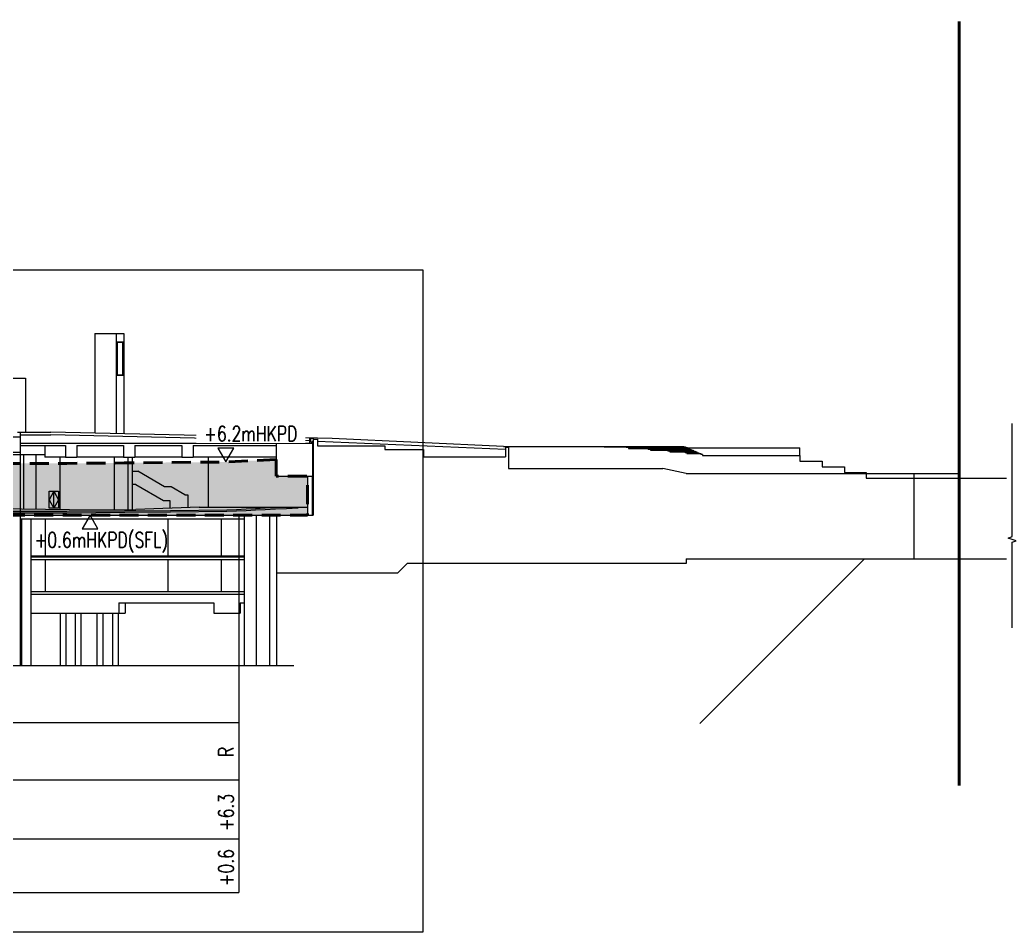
# Model space of a CAD drawing. Header units: millimetres. Extents: x 829698 to 839067, y 817400 to 823544.
# Drawn here: x 835180 to 835706, y 818881 to 819362 of the extents above; entities that cross this region are included whole.
import ezdxf
from ezdxf.enums import TextEntityAlignment as Align

# ---------------------------------------------------------------- set-up
doc = ezdxf.new("R2010")
doc.units = ezdxf.units.MM
doc.linetypes.add('DASHED2', pattern=[0.375, 0.25, -0.125])
for name, color, linetype, lineweight in [('01-feature', 8, 'Continuous', 13), ('01-occup', 7, 'DASHED2', 50), ('01-txt', 7, 'Continuous', 20)]:
    doc.layers.add(name, color=color, linetype=linetype, lineweight=lineweight)
doc.layers.add('01-hatch', color=7, linetype='Continuous', lineweight=0, true_color=0xa8def7)
doc.layers.add('viewport', color=2, linetype='Continuous', lineweight=20, plot=False)
doc.styles.add('ROMANS', font='romans.shx', dxfattribs={"width": 0.75})

msp = doc.modelspace()

# ---------------------------------------------------------------- hatches: boundary and pattern name
at = {"layer": '01-hatch', "ltscale": 4}
h = msp.add_hatch(color=256, dxfattribs=at)
h.dxf.hatch_style = 1
h.paths.add_polyline_path([(835315.366, 819129.991), (835315.366, 819121.187), (835331.869, 819121.187), (835331.869, 819100.687), (835171.713, 819100.687), (835171.713, 819101.012), (834793.779, 819101.012), (834793.779, 819100.687), (834785.31, 819100.687), (834785.31, 819099.617), (834521.994, 819093.687), (834486.438, 819093.687), (834486.438, 819121.687), (834505.738, 819121.687), (834533.47, 819121.935), (834545.124, 819122.18), (834563.468, 819122.677), (834580.227, 819123.176), (834597.463, 819123.676), (834614.3, 819124.174), (834628.442, 819124.671), (834642.47, 819125.173), (834659.174, 819125.676), (834676.054, 819126.179), (834700.183, 819126.683), (834731.796, 819127.184), (834747.215, 819127.434), (834765.552, 819127.685), (834787.49, 819127.936), (834809.005, 819128.186), (834830.279, 819128.436), (834877.526, 819128.687), (834967.983, 819128.437), (835035.599, 819128.187), (835111.386, 819127.937), (835204.808, 819127.937), (835235.144, 819128.186), (835259.341, 819128.436), (835288.621, 819128.682)])

# ---------------------------------------------------------------- linework, layer by layer
at = {"layer": '01-feature'}
for p, q in [((835219.597, 819196.437), (835230.903, 819196.437)), ((835219.597, 819196.437), (835219.597, 819143.908)), ((835230.903, 819196.437), (835230.903, 819143.649)), ((835230.903, 819196.437), (835234.95, 819196.437)), ((835234.95, 819196.437), (835234.95, 819143.556)), ((835166.403, 819172.837), (835183.065, 819172.837)), ((835183.065, 819172.837), (835183.065, 819144.437)), ((834785.31, 819141.937), (835180.285, 819141.937)), ((835178.888, 819144.437), (835180.285, 819144.437)), ((835180.285, 819144.437), (835196.493, 819144.437)), ((835180.285, 819144.437), (835180.285, 819141.937)), ((835180.285, 819144.437), (835180.285, 819100.687)), ((835180.285, 819142.937), (835196.476, 819142.937)), ((835180.285, 819141.937), (835180.285, 819133.937)), ((835332.866, 819139.811), (835196.476, 819142.937)), ((835344.816, 819141.037), (835196.493, 819144.437)), ((835332.866, 819141.311), (835332.866, 819138.687)), ((835333.366, 819141.265), (835333.366, 819139.937)), ((835334.865, 819140.714), (835337.115, 819140.714)), ((835334.865, 819140.714), (835334.865, 819100.687)), ((835334.866, 819141.265), (835334.866, 819139.937)), ((835337.115, 819140.714), (835337.115, 819137.187)), ((835337.115, 819139.714), (835436.365, 819135.392)), ((835435.366, 819136.937), (835344.816, 819141.037)), ((835180.285, 819138.687), (835315.366, 819138.687)), ((835180.285, 819137.437), (835204.114, 819137.437)), ((835193.243, 819137.437), (835193.243, 819131.187)), ((835204.114, 819137.437), (835204.114, 819131.187)), ((835210.121, 819137.437), (835234.756, 819137.437)), ((835210.121, 819137.437), (835210.121, 819131.187)), ((835234.756, 819137.437), (835234.756, 819131.187)), ((835240.764, 819137.437), (835265.537, 819137.437)), ((835240.764, 819137.437), (835240.764, 819131.187)), ((835265.537, 819137.437), (835265.537, 819131.187)), ((835271.545, 819137.437), (835271.545, 819131.187)), ((835271.545, 819137.437), (835315.366, 819137.437)), ((835315.366, 819138.687), (835315.366, 819121.187)), ((835315.366, 819138.687), (835334.573, 819138.687)), ((835334.573, 819138.687), (835334.573, 819121.187)), ((835334.573, 819138.687), (835334.866, 819138.687)), ((835337.115, 819137.187), (835372.615, 819137.187)), ((835372.615, 819137.187), (835372.615, 819135.187)), ((835372.615, 819135.187), (835393.115, 819135.187)), ((835393.115, 819135.187), (835393.115, 819131.437)), ((835435.366, 819136.937), (835488.423, 819136.937)), ((835436.365, 819136.392), (835436.365, 819131.437)), ((835437.865, 819136.392), (835436.365, 819136.392)), ((835437.865, 819136.392), (835437.865, 819125.187)), ((835488.423, 819136.937), (835530.362, 819136.937)), ((835488.423, 819136.937), (835488.423, 819136.687)), ((835488.423, 819136.687), (835500.093, 819136.687)), ((835500.093, 819136.687), (835500.093, 819136.237)), ((835500.093, 819136.687), (835531.362, 819136.687)), ((835501.332, 819136.237), (835500.093, 819136.237)), ((835501.332, 819136.237), (835501.332, 819135.787)), ((835501.332, 819136.237), (835532.362, 819136.237)), ((835501.332, 819135.787), (835511.708, 819135.787)), ((835511.708, 819135.787), (835511.708, 819135.337)), ((835511.708, 819135.787), (835533.362, 819135.787)), ((835512.828, 819135.337), (835511.708, 819135.337)), ((835512.828, 819135.337), (835512.828, 819134.887)), ((835512.828, 819135.337), (835534.362, 819135.337)), ((835512.828, 819134.887), (835521.946, 819134.887)), ((835521.946, 819134.887), (835521.946, 819134.437)), ((835521.946, 819134.887), (835535.362, 819134.887)), ((835522.993, 819134.437), (835521.946, 819134.437)), ((835522.993, 819134.437), (835522.993, 819133.987)), ((835522.993, 819134.437), (835536.362, 819134.437)), ((835530.362, 819136.937), (835530.362, 819136.687)), ((835531.362, 819136.687), (835531.362, 819136.237)), ((835531.362, 819136.187), (835591.661, 819136.187)), ((835532.362, 819136.237), (835532.362, 819135.787)), ((835533.362, 819135.787), (835533.362, 819135.337)), ((835534.362, 819135.337), (835534.362, 819134.887)), ((835535.362, 819134.887), (835535.362, 819134.437)), ((835536.362, 819134.437), (835536.362, 819133.987)), ((835591.661, 819132.187), (835591.661, 819136.187)), ((835100.155, 819132.687), (835193.243, 819132.687)), ((835164.963, 819133.937), (835180.285, 819133.937)), ((835182.018, 819132.687), (835182.018, 819103.819)), ((835188.518, 819132.687), (835188.518, 819103.716)), ((835204.114, 819131.187), (835193.243, 819131.187)), ((835201.202, 819131.187), (835201.202, 819103.516)), ((835204.114, 819131.187), (835210.121, 819131.187)), ((835234.756, 819131.187), (835210.121, 819131.187)), ((835229.869, 819131.187), (835229.869, 819103.606)), ((835234.756, 819131.187), (835240.764, 819131.187)), ((835237.018, 819131.187), (835237.018, 819103.657)), ((835239.292, 819131.187), (835239.292, 819103.673)), ((835265.399, 819131.187), (835240.764, 819131.187)), ((835265.537, 819131.187), (835271.545, 819131.187)), ((835315.366, 819131.187), (835271.545, 819131.187)), ((835279.375, 819131.187), (835279.375, 819104.937)), ((835393.115, 819131.437), (835436.365, 819131.437)), ((835522.993, 819133.987), (835531.093, 819133.987)), ((835531.093, 819133.987), (835531.093, 819133.537)), ((835531.093, 819133.987), (835537.362, 819133.987)), ((835532.104, 819133.537), (835531.093, 819133.537)), ((835532.104, 819133.537), (835532.104, 819133.087)), ((835532.104, 819133.537), (835538.362, 819133.537)), ((835532.104, 819133.087), (835539.363, 819133.087)), ((835537.362, 819133.987), (835537.362, 819133.537)), ((835538.362, 819133.537), (835538.362, 819133.087)), ((835539.363, 819133.087), (835539.363, 819132.637)), ((835540.363, 819132.637), (835539.363, 819132.637)), ((835540.363, 819132.637), (835540.363, 819132.187)), ((835540.363, 819132.187), (835591.661, 819132.187)), ((835591.661, 819132.187), (835591.661, 819129.187)), ((835591.661, 819129.187), (835603.506, 819129.187)), ((835603.506, 819129.187), (835603.506, 819126.187)), ((835239.292, 819123.887), (835242.385, 819123.887)), ((835256.445, 819115.663), (835242.385, 819123.887)), ((835437.865, 819125.187), (835519.366, 819125.187)), ((835531.616, 819122.687), (835519.366, 819125.187)), ((835603.506, 819126.187), (835615.203, 819126.187)), ((835615.203, 819126.187), (835615.203, 819123.187)), ((835315.366, 819121.187), (835334.573, 819121.187)), ((835331.869, 819121.187), (835331.869, 819100.687)), ((835334.369, 819121.187), (835334.573, 819121.187)), ((835334.369, 819121.187), (835334.369, 819100.687)), ((835531.616, 819122.687), (835675.754, 819122.687)), ((835615.203, 819123.187), (835626.607, 819123.187)), ((835626.607, 819123.187), (835626.607, 819120.187)), ((835626.607, 819120.187), (835700.627, 819120.187)), ((835651.754, 819122.687), (835651.754, 819077.687)), ((835675.754, 819122.687), (835675.754, 819077.687)), ((835197.988, 819104.278), (835197.988, 819113.278)), ((835241.337, 819116.887), (835239.292, 819116.887)), ((835241.337, 819116.887), (835255.827, 819108.369)), ((835259.913, 819115.663), (835256.445, 819115.663)), ((835267.101, 819111.437), (835259.913, 819115.663)), ((835255.827, 819108.369), (835259.299, 819108.369)), ((835259.299, 819108.369), (835259.299, 819104.36)), ((835267.101, 819111.437), (835268.676, 819111.437)), ((835268.676, 819111.437), (835268.676, 819104.71)), ((835206.203, 819103.437), (835149.171, 819104.337)), ((835206.218, 819103.437), (835241.289, 819103.687)), ((835274.779, 819104.937), (835241.289, 819103.687)), ((835274.779, 819104.937), (835326.878, 819104.937)), ((835320.836, 819104.937), (835326.878, 819104.937)), ((835326.878, 819104.937), (835331.869, 819104.937)), ((835326.878, 819104.937), (835326.878, 819104.437)), ((835171.713, 819100.687), (835180.285, 819100.687)), ((835180.285, 819100.687), (835180.285, 819021.325)), ((835180.285, 819100.687), (835311.893, 819100.687)), ((835180.285, 819098.687), (835298.456, 819098.687)), ((835180.885, 819098.687), (835180.885, 819021.325)), ((835185.841, 819098.687), (835185.841, 819021.325)), ((835193.426, 819098.687), (835193.426, 819079.187)), ((835258.141, 819098.687), (835258.141, 819079.187)), ((835286.383, 819098.687), (835286.383, 819079.187)), ((835298.456, 819100.687), (835298.456, 819021.325)), ((835304.821, 819100.687), (835304.821, 819021.325)), ((835311.893, 819100.687), (835334.865, 819100.687)), ((835311.893, 819100.687), (835311.893, 819021.325)), ((835311.893, 819100.685), (835311.893, 819100.687)), ((835315.428, 819100.687), (835315.428, 819021.325)), ((835185.841, 819079.187), (835298.456, 819079.187)), ((835185.841, 819078.687), (835298.456, 819078.687)), ((835185.841, 819077.187), (835298.456, 819077.187)), ((835193.426, 819077.187), (835193.426, 819060.437)), ((835258.141, 819077.187), (835258.141, 819060.437)), ((835286.383, 819077.187), (835286.383, 819060.437)), ((835531.616, 819077.687), (835700.627, 819077.687)), ((835531.616, 819077.687), (835531.616, 819075.187)), ((835625.754, 819077.687), (835538.841, 818990.774)), ((835379.502, 819070.187), (835384.502, 819075.187)), ((835531.616, 819075.187), (835384.502, 819075.187)), ((835315.428, 819070.187), (835379.502, 819070.187)), ((835185.841, 819060.437), (835298.456, 819060.437)), ((835185.841, 819058.937), (835298.456, 819058.937)), ((835232.312, 819054.437), (835232.312, 819048.937)), ((835232.312, 819054.437), (835282.375, 819054.437)), ((835235.622, 819054.437), (835235.622, 819048.937)), ((835282.375, 819054.437), (835282.375, 819048.937)), ((835296.375, 819054.437), (835298.456, 819054.437)), ((835296.375, 819054.437), (835296.375, 819048.937)), ((835185.841, 819048.937), (835232.312, 819048.937)), ((835201.372, 819048.937), (835201.372, 819021.325)), ((835204.422, 819048.937), (835204.422, 819021.325)), ((835209.216, 819048.937), (835209.216, 819021.325)), ((835212.266, 819048.937), (835212.266, 819021.325)), ((835220.759, 819048.937), (835220.759, 819021.325)), ((835223.809, 819048.937), (835223.809, 819021.325)), ((835228.96, 819048.937), (835228.96, 819021.325)), ((835232.01, 819048.937), (835232.01, 819021.325)), ((835232.312, 819048.937), (835235.622, 819048.937)), ((835282.375, 819048.937), (835296.375, 819048.937))]:
    msp.add_line(p, q, dxfattribs=at)
at = {"layer": '01-feature', "const_width": 1.5}
msp.add_lwpolyline([(835675.754, 819361.052), (835675.754, 818958.071)], dxfattribs=at)
at = {"layer": '01-feature'}
for points in [[(835231.24, 819174.437), (835234.613, 819174.437), (835234.613, 819191.937), (835231.24, 819191.937), (835231.24, 819174.437)], [(835703.707, 819041.219), (835703.707, 819086.337), (835705.767, 819087.087), (835701.646, 819088.587), (835703.707, 819089.337), (835703.707, 819149.031)], [(835197.988, 819113.278), (835195.505, 819108.778), (835197.988, 819104.278)], [(835197.988, 819113.278), (835200.472, 819108.778), (835197.988, 819104.278)], [(834765.878, 819101.687), (834787.786, 819101.937), (834809.307, 819102.187), (834830.502, 819102.437), (834877.56, 819102.687), (834967.911, 819102.437), (835035.503, 819102.187), (835111.343, 819101.937), (835204.914, 819101.937), (835235.385, 819102.187), (835259.585, 819102.437), (835289.366, 819102.687), (835294.474, 819102.937), (835299.46, 819103.187), (835304.456, 819103.437), (835309.469, 819103.687), (835314.901, 819103.937), (835320.852, 819104.187), (835326.878, 819104.437)], [(835063.87, 819102.844), (835111.344, 819102.687), (835204.911, 819102.687), (835235.378, 819102.937), (835259.578, 819103.187), (835289.344, 819103.437), (835294.437, 819103.686), (835299.422, 819103.936), (835304.419, 819104.186), (835309.433, 819104.436), (835314.868, 819104.687), (835320.821, 819104.937), (835320.836, 819104.937)], [(834380.271, 819021.325), (834904.445, 819021.325), (834907.445, 819013.083), (834913.445, 819029.568), (834916.445, 819021.325), (835324.578, 819021.325)]]:
    msp.add_lwpolyline(points, dxfattribs=at)
for points in [[(835231.365, 819174.687), (835234.488, 819174.687), (835234.488, 819191.687), (835231.365, 819191.687)], [(835333.366, 819141.265), (835334.866, 819141.265), (835334.866, 819141.015), (835333.366, 819141.015)], [(835195.505, 819104.278), (835195.505, 819113.278), (835200.472, 819113.278), (835200.472, 819104.278)]]:
    msp.add_lwpolyline(points, close=True, dxfattribs=at)
msp.add_arc((835334.116, 819139.937), 0.75, 180, 0, dxfattribs=at)
at = {"layer": '01-occup', "color": 7, "ltscale": 40, "flags": 128}
msp.add_lwpolyline([(835315.366, 819129.991), (835315.366, 819121.187), (835331.869, 819121.187), (835331.869, 819100.687), (835171.713, 819100.687), (835171.713, 819101.012), (834793.779, 819101.012), (834793.779, 819100.687), (834785.31, 819100.687), (834785.31, 819099.617), (834521.994, 819093.687), (834486.438, 819093.687), (834486.438, 819121.687), (834505.738, 819121.687), (834533.47, 819121.935), (834545.124, 819122.18), (834563.468, 819122.677), (834580.227, 819123.176), (834597.463, 819123.676), (834614.3, 819124.174), (834628.442, 819124.671), (834642.47, 819125.173), (834659.174, 819125.676), (834676.054, 819126.179), (834700.183, 819126.683), (834731.796, 819127.184), (834747.215, 819127.434), (834765.552, 819127.685), (834787.49, 819127.936), (834809.005, 819128.186), (834830.279, 819128.436), (834877.526, 819128.687), (834967.983, 819128.437), (835035.599, 819128.187), (835111.386, 819127.937), (835204.808, 819127.937), (835235.144, 819128.186), (835259.341, 819128.436), (835288.621, 819128.682)], close=True, dxfattribs=at)
at = {"layer": '01-txt', "ltscale": 4}
for p, q in [((835295.652, 819101.012), (835295.652, 818901.691)), ((834450.301, 818991.378), (835295.652, 818991.378)), ((834450.301, 818961.088), (835295.652, 818961.088)), ((834450.301, 818929.979), (835295.652, 818929.979)), ((834450.301, 818901.691), (835295.652, 818901.691))]:
    msp.add_line(p, q, dxfattribs=at)
at = {"layer": '01-txt', "lineweight": 20, "elevation": 0}
msp.add_lwpolyline([(835288.743, 819128.688), (835292.9, 819135.888), (835284.586, 819135.888)], close=True, dxfattribs=at)
at = {"layer": '01-txt', "lineweight": 20}
msp.add_lwpolyline([(835217.106, 819100.687), (835212.949, 819093.487), (835221.262, 819093.487)], close=True, dxfattribs=at)

# ---------------------------------------------------------------- texts
at = {"layer": '01-txt', "style": 'ROMANS', "width": 0.75}
for s, p in [('R', (835292.894, 818975.809)), ('+0.6', (835292.894, 818914.754))]:
    msp.add_text(s, height=8, rotation=90, dxfattribs=at).set_placement(p, align=Align.CENTER)
at = {"layer": '01-txt', "ltscale": 4, "style": 'ROMANS', "width": 0.75}
msp.add_text('+6.3', height=8, rotation=90, dxfattribs=at).set_placement((835292.894, 818943.866), align=Align.CENTER)

# ---------------------------------------------------------------- next in the draw order: texts
at = {"layer": '01-txt', "lineweight": 20, "char_height": 8, "attachment_point": 2, "style": 'ROMANS', "bg_fill": 3, "box_fill_scale": 1.1, "bg_fill_color": 256, "bg_fill_transparency": 0}
for s, insert in [('+6.2mHKPD', (835301.947, 819147.583)), ('+0.6mHKPD(SFL)', (835223.138, 819091.611))]:
    msp.add_mtext_dynamic_manual_height_columns(s, width=55.95483, gutter_width=12.5, heights=[0], dxfattribs=dict(at, insert=insert))

# ---------------------------------------------------------------- next in the draw order: linework, layer by layer
at = {"layer": 'viewport', "ltscale": 4}
msp.add_lwpolyline([(835392.691, 818880.785), (834268.234, 818880.785), (834268.234, 819230.063), (835392.691, 819230.063)], close=True, dxfattribs=at)

doc.saveas('drawing.dxf')
